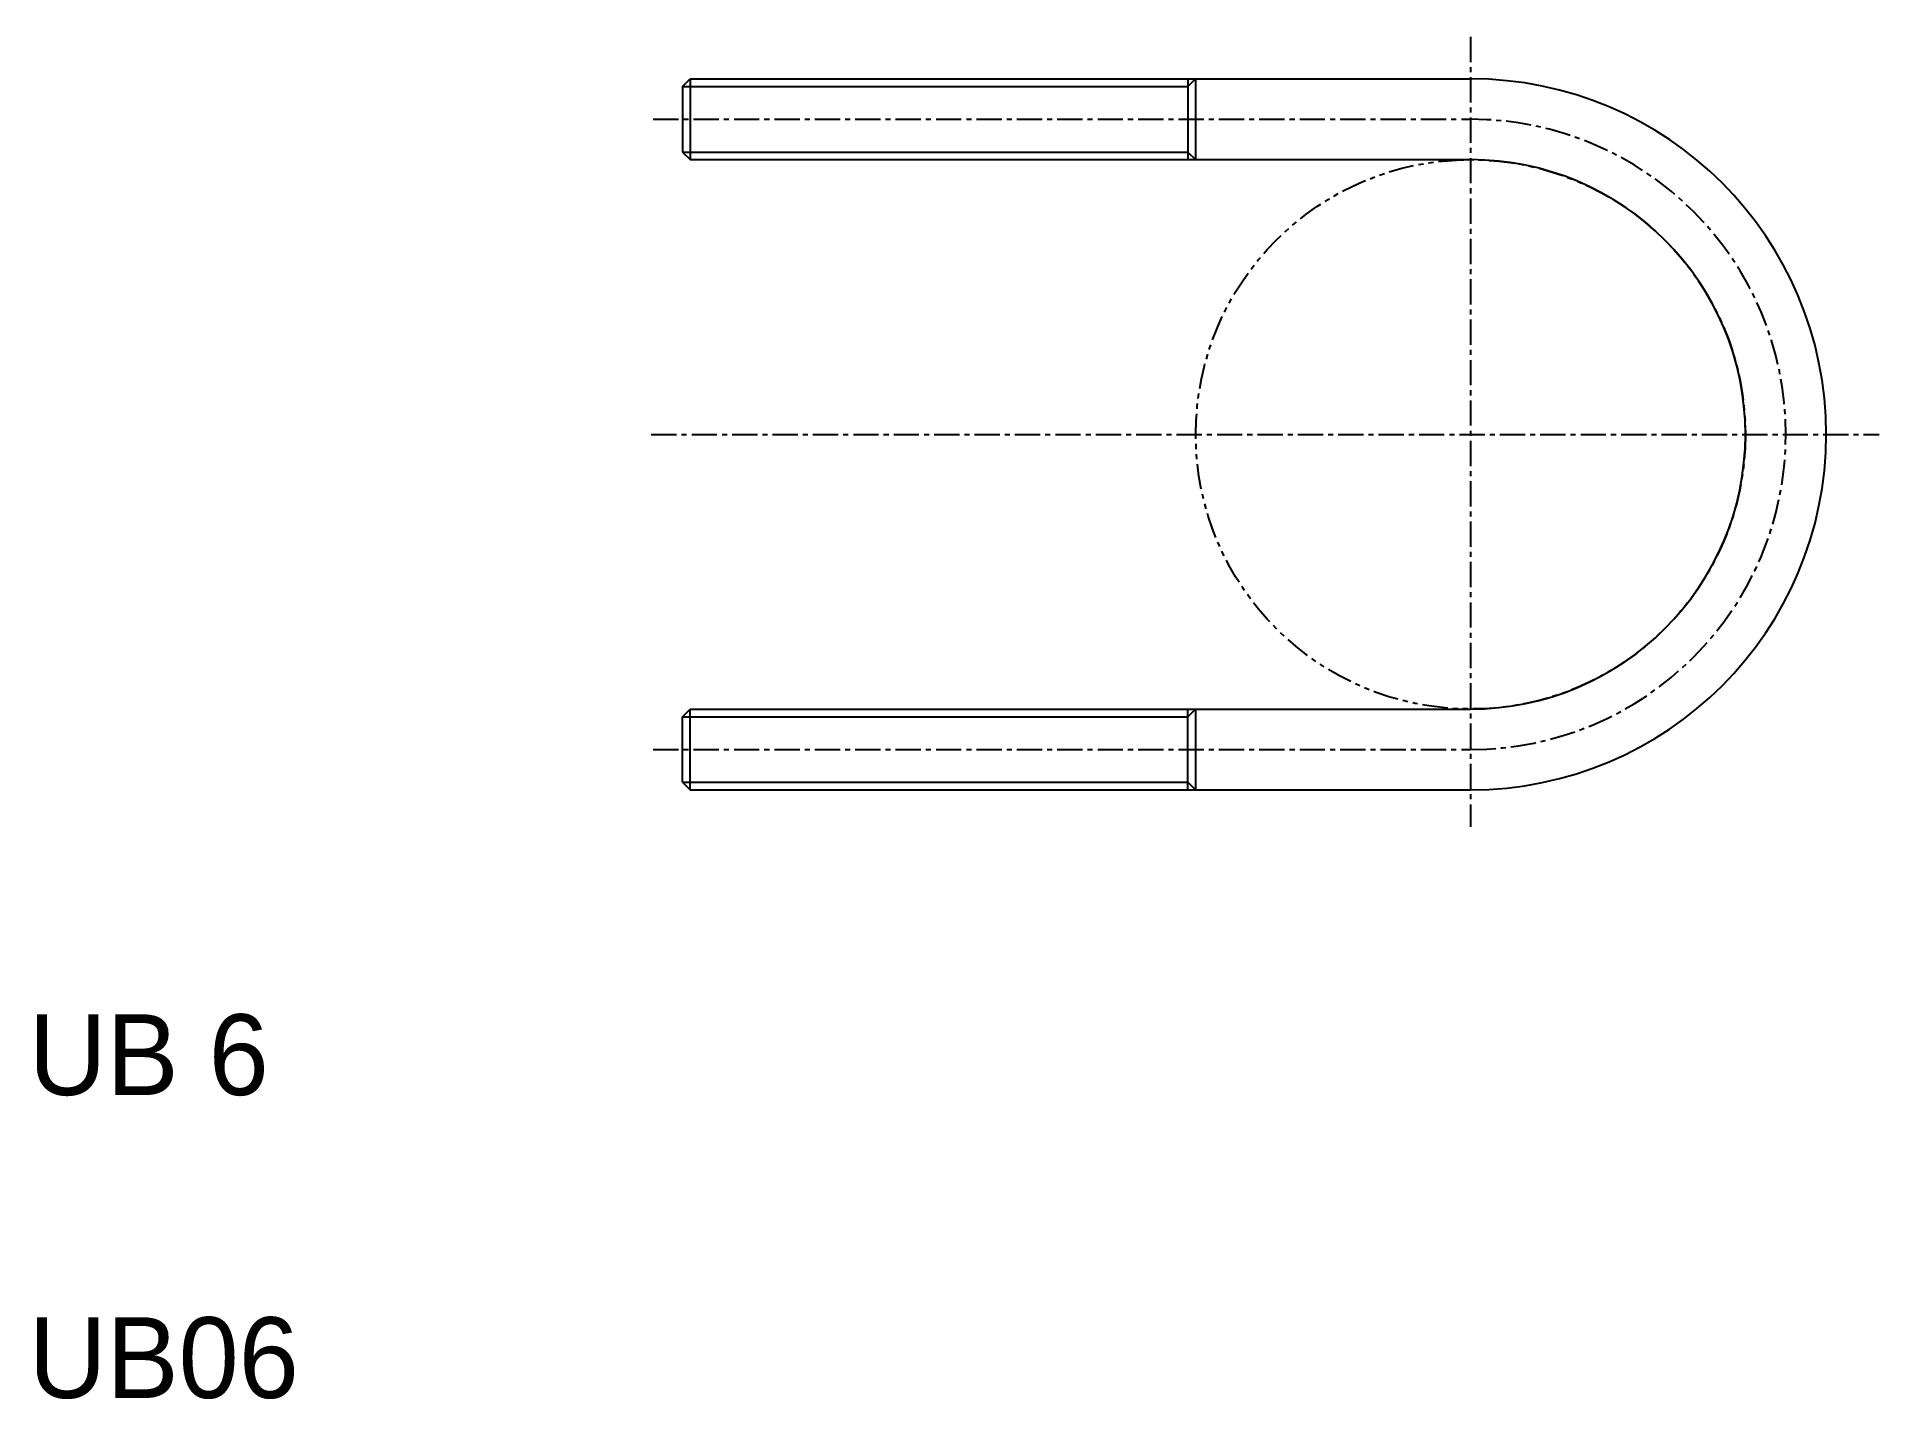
# Model space of a CAD drawing. Extents: x 10.4 to 101.6, y 9.9 to 77.4.
import ezdxf

# ---------------------------------------------------------------- set-up
doc = ezdxf.new("R2010")
doc.units = 0
doc.linetypes.add('CENTER', pattern=[2, 1.25, -0.25, 0.25, -0.25])
doc.linetypes.add('PHANTOM', pattern=[2.5, 1.25, -0.25, 0.25, -0.25, 0.25, -0.25])
doc.layers.get('0').update_dxf_attribs({"linetype": 'CONTINUOUS'})
doc.layers.add('CENTER', color=1, linetype='CENTER')

msp = doc.modelspace()

# ---------------------------------------------------------------- linework, layer by layer
at = {"color": 7, "linetype": 'CONTINUOUS'}
for p, q in [((42.375, 74.932), (42.754, 75.311)), ((42.375, 74.932), (42.375, 71.69)), ((42.754, 75.311), (81.375, 75.311)), ((42.754, 75.311), (42.754, 71.311)), ((52.409, 75.311), (52.409, 75.311)), ((62.065, 75.311), (62.065, 75.311)), ((67.375, 75.311), (67.375, 71.311)), ((67.754, 75.311), (67.754, 71.311)), ((42.375, 71.69), (42.754, 71.311)), ((42.754, 71.311), (81.375, 71.311)), ((42.375, 43.732), (42.754, 44.111)), ((42.754, 44.111), (81.375, 44.111)), ((42.754, 40.111), (42.754, 44.111)), ((67.375, 40.111), (67.375, 44.111)), ((67.754, 44.111), (67.754, 40.111)), ((42.375, 40.49), (42.375, 43.732)), ((42.375, 40.49), (42.754, 40.111)), ((42.754, 40.111), (81.375, 40.111))]:
    msp.add_line(p, q, dxfattribs=at)
at = {"color": 3, "linetype": 'CONTINUOUS'}
for p, q in [((42.375, 74.932), (67.375, 74.932)), ((67.375, 74.932), (67.754, 75.311)), ((42.375, 71.69), (67.375, 71.69)), ((67.375, 71.69), (67.754, 71.311)), ((67.375, 43.732), (67.754, 44.111)), ((42.375, 43.732), (67.375, 43.732)), ((42.375, 40.49), (67.375, 40.49)), ((67.375, 40.49), (67.754, 40.111))]:
    msp.add_line(p, q, dxfattribs=at)
at = {"color": 3, "linetype": 'PHANTOM'}
msp.add_circle((81.375, 57.711), 13.6, dxfattribs=at)
at = {"color": 7, "linetype": 'CONTINUOUS'}
for radius in [17.6, 13.6]:
    msp.add_arc((81.375, 57.711), radius, 270, 90, dxfattribs=at)
at = {"layer": 'CENTER', "color": 1, "linetype": 'CENTER'}
for p, q in [((81.375, 77.392), (81.375, 38.283)), ((40.918, 73.311), (81.375, 73.311)), ((40.824, 57.711), (101.596, 57.711)), ((40.918, 42.111), (81.375, 42.111))]:
    msp.add_line(p, q, dxfattribs=at)
msp.add_arc((81.375, 57.711), 15.6, 270, 90, dxfattribs=at)

# ---------------------------------------------------------------- texts
at = {"color": 7, "linetype": 'CONTINUOUS'}
for s, p in [('UB 6', (10, 25)), ('UB06', (10, 10))]:
    msp.add_text(s, height=4, dxfattribs=at).set_placement(p)

doc.saveas('drawing.dxf')
